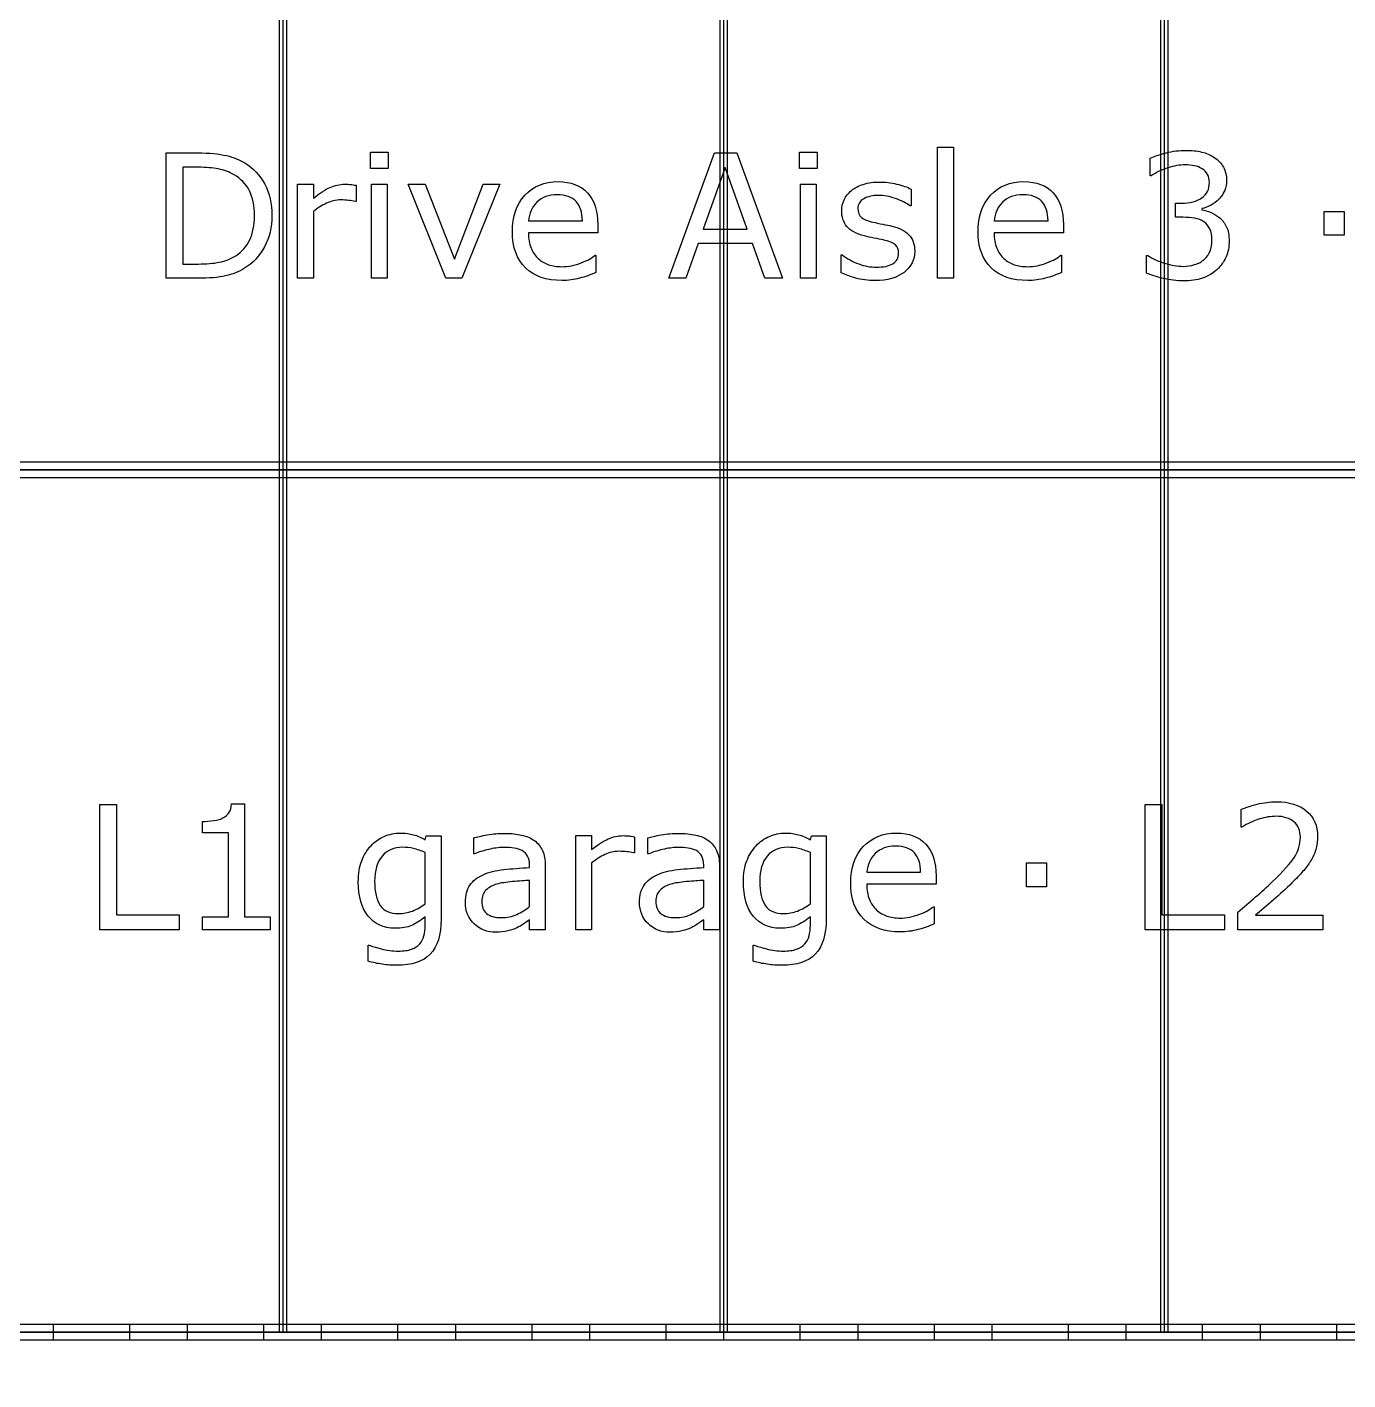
# Model space of a CAD drawing. Extents: x -13 to 750, y 12 to 2314.
# Drawn here: x 105.6 to 174.6, y 293.4 to 364 of the extents above; entities that cross this region are included whole.
import ezdxf

# ---------------------------------------------------------------- set-up
doc = ezdxf.new("R2010")
doc.units = 0
doc.layers.get('0').update_dxf_attribs({"linetype": 'CONTINUOUS'})

msp = doc.modelspace()

# ---------------------------------------------------------------- linework, layer by layer
at = {"color": 7}
for points in [[(118.80078, 553.89), (118.80078, 295.89), (119.19922, 295.89), (119.19922, 553.89)], [(141.80078, 553.89), (141.80078, 295.89), (142.19922, 295.89), (142.19922, 553.89)], [(164.80078, 553.89), (164.80078, 295.89), (165.19922, 295.89), (165.19922, 553.89)], [(44, 366.89), (268, 366.89), (268, 340.89), (44, 340.89)], [(124.49341, 356.6203), (123.56177, 356.6203), (123.56177, 357.4772), (124.49341, 357.4772)], [(145.073, 350.89), (144.14575, 350.89), (143.50415, 352.7137), (140.67407, 352.7137), (140.03247, 350.89), (139.14917, 350.89), (141.53101, 357.4335), (142.69116, 357.4335)], [(146.88794, 356.6205), (145.9563, 356.6205), (145.9563, 357.4774), (146.88794, 357.4774)], [(153.99393, 350.89), (153.16775, 350.89), (153.16775, 357.7279), (153.99393, 357.7279)], [(143.23608, 353.4608), (142.08911, 356.6732), (140.93774, 353.4608)], [(124.44071, 350.8898), (123.61454, 350.8898), (123.61454, 355.7985), (124.44071, 355.7985)], [(130.3206, 355.7985), (128.33427, 350.8898), (127.5037, 350.8898), (125.53056, 355.7985), (126.42704, 355.7985), (127.94755, 351.8918), (129.45487, 355.7985)], [(146.83524, 350.89), (146.00906, 350.89), (146.00906, 355.7987), (146.83524, 355.7987)], [(118.42456, 354.1551)], [(174.38895, 353.1356), (173.33865, 353.1356), (173.33865, 354.3793), (174.38895, 354.3793)], [(43.599609, 341.2904), (43.599609, 295.4896), (268.40039, 295.4896), (268.40039, 341.2904)], [(44, 340.89), (268, 340.89), (268, 295.89), (44, 295.89)], [(44.400391, 340.4896), (267.59961, 340.4896), (267.59961, 296.2904), (44.400391, 296.2904)], [(113.58179, 316.8901), (109.44214, 316.8901), (109.44214, 323.4336), (110.31226, 323.4336), (110.31226, 317.6635), (113.58179, 317.6635)], [(168.14868, 316.8901), (164.00903, 316.8901), (164.00903, 323.4336), (164.87915, 323.4336), (164.87915, 317.6635), (168.14868, 317.6635)], [(158.85425, 319.1357), (157.80396, 319.1357), (157.80396, 320.3794), (158.85425, 320.3794)], [(126.427, 318.2393)], [(146.52759, 318.2393)], [(44, 295.89), (268, 295.89), (268, 151.89), (44, 151.89)], [(107, 296.2904), (107, 295.4896), (111, 295.4896), (111, 296.2904)], [(114, 296.2904), (114, 295.4896), (118, 295.4896), (118, 296.2904)], [(121, 296.2904), (121, 295.4896), (125, 295.4896), (125, 296.2904)], [(128, 296.2904), (128, 295.4896), (132, 295.4896), (132, 296.2904)], [(135, 296.2904), (135, 295.4896), (139, 295.4896), (139, 296.2904)], [(142, 296.2904), (142, 295.4896), (146, 295.4896), (146, 296.2904)], [(149, 296.2904), (149, 295.4896), (153, 295.4896), (153, 296.2904)], [(156, 296.2904), (156, 295.4896), (160, 295.4896), (160, 296.2904)], [(163, 296.2904), (163, 295.4896), (167, 295.4896), (167, 296.2904)], [(170, 296.2904), (170, 295.4896), (174, 295.4896), (174, 296.2904)]]:
    msp.add_lwpolyline(points, close=True, dxfattribs=at)
for points in [[(119, 553.89), (119, 295.89)], [(142, 553.89), (142, 295.89)], [(165, 553.89), (165, 295.89)], [(114.54858, 350.89), (112.89624, 350.89), (112.89624, 357.4335), (114.53101, 357.4335)], [(114.58374, 356.6863), (113.76636, 356.6863), (113.76636, 351.637), (114.58374, 351.637)], [(164.30787, 356.2382), (164.26397, 356.2382), (164.26397, 357.1567)], [(120.5911, 354.3752), (120.5911, 350.89), (119.76493, 350.89), (119.76493, 355.7987), (120.5911, 355.7987), (120.5911, 355.0736)], [(122.82792, 355.7457), (122.82788, 354.8976)], [(151.78343, 355.5479), (151.78343, 354.6646), (151.73953, 354.6646)], [(122.82788, 354.8976), (122.78398, 354.8976)], [(165.98219, 354.076), (165.58668, 354.076), (165.58668, 354.8055), (165.8943, 354.8055)], [(166.95781, 354.5287), (166.95781, 354.4667)], [(117.51489, 354.1679), (117.51489, 354.1681)], [(131.81474, 353.8913), (134.62724, 353.8913)], [(156.12088, 353.8915), (158.93338, 353.8915)], [(167.90264, 354.0405), (167.90262, 354.0409)], [(135.43144, 353.2585), (131.81474, 353.2585)], [(135.43139, 353.7067), (135.43144, 353.2585)], [(159.73758, 353.2587), (156.12088, 353.2587)], [(159.73753, 353.7069), (159.73758, 353.2587)], [(135.29081, 352.0895), (135.33471, 352.0895), (135.33471, 351.1886)], [(148.14041, 351.1844), (148.14041, 352.1117), (148.18431, 352.1117)], [(151.97684, 352.3044), (151.97684, 352.305)], [(159.59695, 352.0897), (159.64085, 352.0897), (159.64085, 351.1888)], [(164.07498, 351.1669), (164.07498, 352.0853), (164.14088, 352.0853)], [(116.31958, 323.4556), (117.00073, 323.4556), (117.00073, 317.5582), (118.33667, 317.5582), (118.33667, 316.8901)], [(169.05396, 322.2382), (169.01006, 322.2382), (169.01006, 323.1611)], [(118.33667, 316.8901), (114.79468, 316.8901), (114.79468, 317.5581), (116.15698, 317.5581), (116.15698, 321.9438), (114.79468, 321.9438), (114.79468, 322.5415)], [(126.42703, 321.5877), (126.47973, 321.7986), (127.25316, 321.7986), (127.25317, 317.4482)], [(129.0022, 320.854), (128.9583, 320.854), (128.9583, 321.6933)], [(135.11064, 320.3755), (135.11064, 316.89), (134.28446, 316.89), (134.28446, 321.7987), (135.11064, 321.7987), (135.11064, 321.0736)], [(137.34745, 321.7457), (137.34741, 320.8979)], [(138.09009, 320.854), (138.04619, 320.854), (138.04619, 321.6933)], [(146.52753, 321.5877), (146.58023, 321.7986), (147.35367, 321.7986), (147.35376, 317.4482)], [(126.427, 318.2392), (126.427, 320.9155)], [(137.34741, 320.8979), (137.30351, 320.8979)], [(146.52759, 318.2392), (146.52759, 320.9155)], [(131.87183, 320.1336), (131.87183, 320.261)], [(132.69365, 320.2209), (132.6936, 316.8901)], [(140.95972, 320.1336), (140.95972, 320.261)], [(141.78154, 320.2209), (141.78149, 316.8901)], [(149.47192, 319.8916), (152.28442, 319.8916)], [(131.87183, 318.0986), (131.87183, 319.4653)], [(140.95972, 318.0986), (140.95972, 319.4653)], [(153.08862, 319.2588), (149.47192, 319.2588)], [(153.08858, 319.707), (153.08862, 319.2588)], [(131.87183, 318.0985), (131.87183, 318.0986)], [(140.95972, 318.0985), (140.95972, 318.0986)], [(152.948, 318.0898), (152.9919, 318.0898), (152.9919, 317.1889)], [(173.2771, 316.8901), (168.84741, 316.8901), (168.84741, 317.8086)], [(126.42703, 317.1097), (126.42703, 317.558)], [(132.6936, 316.8901), (131.87183, 316.8901), (131.87183, 317.413)], [(141.78149, 316.8901), (140.95972, 316.8901), (140.95972, 317.413)], [(146.52753, 317.1097), (146.52753, 317.558)], [(169.75711, 317.6416), (173.27713, 317.6416), (173.2771, 316.8901)], [(123.44751, 315.2421), (123.44751, 316.0858), (123.49151, 316.0858)], [(143.5481, 315.2421), (143.5481, 316.0858), (143.592, 316.0858)]]:
    msp.add_lwpolyline(points, dxfattribs=at)
for points in [[(114.53101, 357.4335), (115.169677, 357.4335), (115.67651, 357.3866), (116.05151, 357.2928)], [(164.26397, 357.1567), (164.471977, 357.259233), (164.74883, 357.353), (165.09453, 357.438)], [(165.09453, 357.438), (165.443163, 357.525867), (165.780077, 357.5698), (166.10527, 357.5698)], [(166.10527, 357.5698), (166.42461, 357.5698), (166.70586, 357.540467), (166.94902, 357.4818)], [(166.94902, 357.4818), (167.192187, 357.423133), (167.411913, 357.329367), (167.6082, 357.2005)], [(115.62524, 356.5983), (115.335207, 356.656967), (114.98804, 356.6863), (114.58374, 356.6863)], [(116.05151, 357.2928), (116.429443, 357.202), (116.74878, 357.076033), (117.00952, 356.9149)], [(117.00952, 356.9149), (117.454833, 356.636567), (117.802003, 356.265967), (118.05103, 355.8031)], [(165.19557, 356.6601), (164.88209, 356.5605), (164.58619, 356.419867), (164.30787, 356.2382)], [(166.08326, 356.8095), (165.80494, 356.8095), (165.509043, 356.7597), (165.19557, 356.6601)], [(166.57105, 356.7655), (166.427497, 356.794833), (166.2649, 356.8095), (166.08326, 356.8095)], [(166.97535, 356.6073), (166.849377, 356.683433), (166.71461, 356.736167), (166.57105, 356.7655)], [(167.2566, 356.3129), (167.18922, 356.432967), (167.09547, 356.5311), (166.97535, 356.6073)], [(167.6082, 357.2005), (167.81914, 357.0599), (167.97881, 356.89), (168.08721, 356.6908)], [(168.08721, 356.6908), (168.19561, 356.4916), (168.24981, 356.2587), (168.24981, 355.9921)], [(116.44702, 356.2951), (116.189207, 356.441567), (115.91528, 356.542633), (115.62524, 356.5983)], [(117.24683, 355.4645), (117.068117, 355.8161), (116.801513, 356.092967), (116.44702, 356.2951)], [(131.63012, 355.2272), (132.069573, 355.698867), (132.64672, 355.9347), (133.36156, 355.9347)], [(133.36156, 355.9347), (134.023673, 355.9347), (134.53344, 355.741333), (134.89086, 355.3546)], [(149.29173, 355.794), (149.54661, 355.876), (149.83079, 355.917), (150.14427, 355.917)], [(150.14427, 355.917), (150.437237, 355.917), (150.733133, 355.8804), (151.03196, 355.8072)], [(155.93626, 355.2274), (156.375713, 355.699067), (156.95286, 355.9349), (157.6677, 355.9349)], [(157.6677, 355.9349), (158.329813, 355.9349), (158.83958, 355.741533), (159.197, 355.3548)], [(166.95777, 355.0824), (167.224377, 355.269867), (167.35768, 355.542333), (167.35768, 355.8998)], [(167.35768, 355.8998), (167.35768, 356.058), (167.323987, 356.1957), (167.2566, 356.3129)], [(168.24981, 355.9921), (168.24981, 355.628767), (168.120903, 355.310867), (167.86309, 355.0384)], [(117.51489, 354.1681), (117.51489, 354.680833), (117.425537, 355.112967), (117.24683, 355.4645)], [(118.05103, 355.8031), (118.30005, 355.340167), (118.42456, 354.790833), (118.42456, 354.1551)], [(120.5911, 355.0736), (120.919227, 355.337267), (121.207803, 355.5233), (121.45683, 355.6317)], [(121.45683, 355.6317), (121.708783, 355.743033), (121.96513, 355.7987), (122.22587, 355.7987)], [(122.22587, 355.7987), (122.369423, 355.7987), (122.473427, 355.794367), (122.53788, 355.7857)], [(122.53788, 355.7857), (122.602347, 355.779033), (122.699027, 355.7657), (122.82792, 355.7457)], [(130.97533, 353.3156), (130.97533, 354.118333), (131.193593, 354.755533), (131.63012, 355.2272)], [(133.31767, 355.2536), (132.875283, 355.2536), (132.522253, 355.123233), (132.25858, 354.8625)], [(134.29765, 354.8976), (134.083783, 355.134933), (133.757123, 355.2536), (133.31767, 355.2536)], [(134.89086, 355.3546), (135.251213, 354.967933), (135.43139, 354.418633), (135.43139, 353.7067)], [(148.28538, 354.9898), (148.37034, 355.168533), (148.49778, 355.3282), (148.6677, 355.4688)], [(148.6677, 355.4688), (148.831767, 355.606467), (149.039777, 355.714867), (149.29173, 355.794)], [(150.08279, 355.2183), (149.781037, 355.2183), (149.526157, 355.1597), (149.31815, 355.0425)], [(150.97049, 355.0557), (150.66873, 355.1641), (150.37283, 355.2183), (150.08279, 355.2183)], [(151.03196, 355.8072), (151.33372, 355.736867), (151.58421, 355.650433), (151.78343, 355.5479)], [(155.28147, 353.3158), (155.28147, 354.118533), (155.499733, 354.755733), (155.93626, 355.2274)], [(157.62381, 355.2538), (157.18143, 355.2538), (156.828403, 355.123433), (156.56473, 354.8627)], [(158.60379, 354.8978), (158.389923, 355.135133), (158.063263, 355.2538), (157.62381, 355.2538)], [(159.197, 355.3548), (159.557353, 354.968133), (159.73753, 354.418833), (159.73753, 353.7069)], [(121.27665, 354.8102), (121.039343, 354.698867), (120.810827, 354.553867), (120.5911, 354.3752)], [(122.01493, 354.9816), (121.76005, 354.9816), (121.513957, 354.924467), (121.27665, 354.8102)], [(122.42362, 354.9596), (122.309367, 354.974267), (122.173137, 354.9816), (122.01493, 354.9816)], [(122.78398, 354.8976), (122.660933, 354.926933), (122.540813, 354.9476), (122.42362, 354.9596)], [(132.25858, 354.8625), (131.99784, 354.6017), (131.849893, 354.277967), (131.81474, 353.8913)], [(134.62724, 353.8913), (134.624573, 354.3249), (134.51471, 354.660333), (134.29765, 354.8976)], [(148.16233, 354.4185), (148.16233, 354.620633), (148.203347, 354.811067), (148.28538, 354.9898)], [(149.31815, 355.0425), (149.110137, 354.928233), (149.00613, 354.756867), (149.00613, 354.5284)], [(149.00613, 354.5284), (149.00613, 354.3262), (149.06912, 354.173833), (149.1951, 354.0713)], [(151.73953, 354.6646), (151.528597, 354.819867), (151.27225, 354.950233), (150.97049, 355.0557)], [(156.56473, 354.8627), (156.303983, 354.6019), (156.156033, 354.278167), (156.12088, 353.8915)], [(158.93338, 353.8915), (158.930713, 354.3251), (158.82085, 354.660533), (158.60379, 354.8978)], [(165.8943, 354.8055), (166.339613, 354.8055), (166.694103, 354.8978), (166.95777, 355.0824)], [(167.86309, 355.0384), (167.608203, 354.768867), (167.306443, 354.598967), (166.95781, 354.5287)], [(117.2688, 352.8935), (117.43286, 353.233367), (117.51489, 353.658167), (117.51489, 354.1679)], [(118.42456, 354.1551), (118.42456, 353.560367), (118.29419, 353.0213), (118.03345, 352.5379)], [(148.4304, 353.6011), (148.251687, 353.823767), (148.16233, 354.096233), (148.16233, 354.4185)], [(149.1951, 354.0713), (149.318147, 353.968767), (149.517363, 353.8853), (149.79275, 353.8209)], [(149.79275, 353.8209), (149.945097, 353.785567), (150.11502, 353.7504), (150.30252, 353.7154)], [(166.58863, 354.023), (166.40113, 354.058333), (166.198983, 354.076), (165.98219, 354.076)], [(167.06764, 353.8384), (166.9358, 353.929267), (166.77613, 353.9908), (166.58863, 354.023)], [(166.95781, 354.4667), (167.098437, 354.443367), (167.25957, 354.393567), (167.44121, 354.3173)], [(167.37525, 353.4737), (167.30201, 353.628967), (167.199473, 353.750533), (167.06764, 353.8384)], [(167.44121, 354.3173), (167.62285, 354.2441), (167.77666, 354.151833), (167.90264, 354.0405)], [(167.90262, 354.0409), (168.043247, 353.9149), (168.15897, 353.7567), (168.24979, 353.5663)], [(131.66088, 351.4347), (131.203847, 351.8771), (130.97533, 352.504067), (130.97533, 353.3156)], [(131.81474, 353.2585), (131.81474, 352.9567), (131.86015, 352.693), (131.95097, 352.4674)], [(149.34886, 353.1001), (148.918193, 353.214367), (148.61204, 353.381367), (148.4304, 353.6011)], [(149.86302, 352.9859), (149.67552, 353.021233), (149.504133, 353.0593), (149.34886, 353.1001)], [(150.30252, 353.7154), (150.492947, 353.680067), (150.65115, 353.647733), (150.77713, 353.6184)], [(150.77713, 353.6184), (151.160917, 353.530533), (151.456813, 353.379667), (151.66482, 353.1658)], [(151.66482, 353.1658), (151.872833, 352.949), (151.97684, 352.661867), (151.97684, 352.3044)], [(155.96702, 351.4349), (155.509987, 351.8773), (155.28147, 352.504267), (155.28147, 353.3158)], [(156.12088, 353.2587), (156.12088, 352.9569), (156.16629, 352.6932), (156.25711, 352.4676)], [(167.48951, 352.8936), (167.48951, 353.128), (167.451423, 353.321367), (167.37525, 353.4737)], [(168.24979, 353.5663), (168.34061, 353.375833), (168.38602, 353.129733), (168.38602, 352.828)], [(116.53931, 352.0717), (116.864503, 352.2797), (117.107667, 352.553633), (117.2688, 352.8935)], [(118.03345, 352.5379), (117.775637, 352.054567), (117.431397, 351.679567), (117.00073, 351.4129)], [(131.95097, 352.4674), (132.04179, 352.2448), (132.1663, 352.0617), (132.3245, 351.9181)], [(150.32444, 352.8939), (150.207253, 352.920567), (150.053447, 352.951233), (149.86302, 352.9859)], [(150.96604, 352.639), (150.854713, 352.7386), (150.640847, 352.823567), (150.32444, 352.8939)], [(151.13304, 352.1996), (151.13304, 352.392933), (151.077373, 352.5394), (150.96604, 352.639)], [(156.25711, 352.4676), (156.34793, 352.245), (156.472443, 352.0619), (156.63065, 351.9183)], [(167.38844, 352.3047), (167.45582, 352.459967), (167.48951, 352.656267), (167.48951, 352.8936)], [(168.38602, 352.828), (168.38602, 352.529133), (168.33182, 352.2552), (168.22342, 352.0062)], [(114.58374, 351.637), (115.002687, 351.637), (115.367433, 351.667667), (115.67798, 351.729)], [(115.67798, 351.729), (115.991453, 351.790333), (116.278563, 351.904567), (116.53931, 352.0717)], [(132.3245, 351.9181), (132.476847, 351.7775), (132.657023, 351.672033), (132.86503, 351.6017)], [(133.55937, 351.4962), (133.89335, 351.4962), (134.228797, 351.562133), (134.56571, 351.694)], [(134.56571, 351.694), (134.905557, 351.828733), (135.147257, 351.960567), (135.29081, 352.0895)], [(148.18431, 352.1117), (148.44505, 351.915367), (148.735087, 351.758633), (149.05442, 351.6415)], [(150.82542, 351.6459), (151.0305, 351.763033), (151.13304, 351.9476), (151.13304, 352.1996)], [(151.97684, 352.305), (151.97684, 351.8568), (151.790803, 351.489133), (151.41873, 351.202)], [(156.63065, 351.9183), (156.78299, 351.7777), (156.963163, 351.672233), (157.17117, 351.6019)], [(157.86551, 351.4964), (158.199497, 351.4964), (158.534947, 351.562333), (158.87186, 351.6942)], [(158.87186, 351.6942), (159.2117, 351.828933), (159.453397, 351.960767), (159.59695, 352.0897)], [(164.14088, 352.0853), (164.3899, 351.921233), (164.68287, 351.785), (165.01979, 351.6766)], [(165.01979, 351.6766), (165.356703, 351.5682), (165.681897, 351.514), (165.99537, 351.514)], [(166.58424, 351.606), (166.792247, 351.667333), (166.960703, 351.758167), (167.08961, 351.8785)], [(167.08961, 351.8785), (167.224377, 352.007367), (167.323987, 352.149433), (167.38844, 352.3047)], [(168.22342, 352.0062), (168.11502, 351.7572), (167.962677, 351.5404), (167.76639, 351.3558)], [(115.99878, 351.013), (115.632567, 350.931), (115.149167, 350.89), (114.54858, 350.89)], [(117.00073, 351.4129), (116.701903, 351.228367), (116.36792, 351.095067), (115.99878, 351.013)], [(133.56811, 350.7755), (132.753657, 350.7755), (132.117913, 350.995233), (131.66088, 351.4347)], [(132.86503, 351.6017), (133.07597, 351.531367), (133.307417, 351.4962), (133.55937, 351.4962)], [(135.33471, 351.1886), (135.05639, 351.0714), (134.77221, 350.973267), (134.48217, 350.8942)], [(148.90066, 350.8988), (148.598907, 350.986667), (148.34549, 351.081867), (148.14041, 351.1844)], [(149.05442, 351.6415), (149.37376, 351.527233), (149.679913, 351.4701), (149.97288, 351.4701)], [(151.41873, 351.202), (151.04959, 350.914867), (150.54422, 350.7713), (149.90262, 350.7713)], [(149.97288, 351.4701), (150.33616, 351.4701), (150.62034, 351.5287), (150.82542, 351.6459)], [(157.87425, 350.7757), (157.059797, 350.7757), (156.424053, 350.995433), (155.96702, 351.4349)], [(157.17117, 351.6019), (157.38211, 351.531567), (157.613557, 351.4964), (157.86551, 351.4964)], [(159.64085, 351.1888), (159.36253, 351.0716), (159.07835, 350.973467), (158.78831, 350.8944)], [(164.9407, 350.8856), (164.58914, 350.970533), (164.300567, 351.0643), (164.07498, 351.1669)], [(165.99537, 351.514), (166.179943, 351.514), (166.376233, 351.544667), (166.58424, 351.606)], [(167.76639, 351.3558), (167.546663, 351.150733), (167.287387, 350.9984), (166.98856, 350.8988)], [(134.48217, 350.8942), (134.19213, 350.815067), (133.887443, 350.7755), (133.56811, 350.7755)], [(149.90262, 350.7713), (149.53934, 350.7713), (149.205353, 350.8138), (148.90066, 350.8988)], [(158.78831, 350.8944), (158.49827, 350.815267), (158.193583, 350.7757), (157.87425, 350.7757)], [(166.01297, 350.7538), (165.64969, 350.7538), (165.292267, 350.797733), (164.9407, 350.8856)], [(166.98856, 350.8988), (166.69266, 350.802133), (166.367463, 350.7538), (166.01297, 350.7538)], [(116.18335, 322.9986), (116.26245, 323.112867), (116.30786, 323.2652), (116.31958, 323.4556)], [(169.01006, 323.1611), (169.218067, 323.263633), (169.494923, 323.357367), (169.84063, 323.4423)], [(169.84063, 323.4423), (170.189263, 323.5273), (170.526177, 323.5698), (170.85137, 323.5698)], [(170.85137, 323.5698), (171.52227, 323.5698), (172.04815, 323.4072), (172.42901, 323.082)], [(115.38794, 322.5855), (115.59888, 322.6175), (115.758547, 322.6629), (115.86694, 322.7217)], [(115.86694, 322.7217), (116.001707, 322.794967), (116.107177, 322.887267), (116.18335, 322.9986)], [(170.82935, 322.8095), (170.562743, 322.8095), (170.274167, 322.762633), (169.96362, 322.6689)], [(171.76538, 322.5195), (171.542727, 322.712833), (171.230717, 322.8095), (170.82935, 322.8095)], [(172.42901, 323.082), (172.809863, 322.759733), (173.00029, 322.321733), (173.00029, 321.768)], [(114.79468, 322.5415), (114.979247, 322.5415), (115.177, 322.556167), (115.38794, 322.5855)], [(169.96362, 322.6689), (169.653073, 322.575167), (169.349853, 322.4316), (169.05396, 322.2382)], [(172.10376, 321.7241), (172.10376, 322.0639), (171.990967, 322.329033), (171.76538, 322.5195)], [(123.59695, 321.2757), (123.787383, 321.483767), (124.01883, 321.6449), (124.29129, 321.7591)], [(124.29129, 321.7591), (124.56375, 321.8763), (124.834747, 321.9349), (125.10428, 321.9349)], [(125.10428, 321.9349), (125.38846, 321.9349), (125.625763, 321.905567), (125.81619, 321.8469)], [(125.81619, 321.8469), (126.00955, 321.7909), (126.213163, 321.7045), (126.42703, 321.5877)], [(128.9583, 321.6933), (129.119433, 321.7373), (129.352343, 321.785633), (129.65703, 321.8383)], [(129.65703, 321.8383), (129.961717, 321.890967), (130.26201, 321.9173), (130.55791, 321.9173)], [(130.55791, 321.9173), (130.903617, 321.9173), (131.20391, 321.887967), (131.45879, 321.8293)], [(131.45879, 321.8293), (131.716603, 321.773967), (131.93926, 321.677267), (132.12676, 321.5392)], [(132.12676, 321.5392), (132.311327, 321.404467), (132.45195, 321.230167), (132.54863, 321.0163)], [(135.11064, 321.0736), (135.43876, 321.337267), (135.727333, 321.5233), (135.97636, 321.6317)], [(135.97636, 321.6317), (136.228313, 321.743033), (136.48466, 321.7987), (136.7454, 321.7987)], [(136.7454, 321.7987), (136.888953, 321.7987), (136.992957, 321.794367), (137.05741, 321.7857)], [(137.05741, 321.7857), (137.121877, 321.779033), (137.218557, 321.7657), (137.34745, 321.7457)], [(138.04619, 321.6933), (138.207323, 321.7373), (138.440233, 321.785633), (138.74492, 321.8383)], [(138.74492, 321.8383), (139.049607, 321.890967), (139.3499, 321.9173), (139.6458, 321.9173)], [(139.6458, 321.9173), (139.991507, 321.9173), (140.2918, 321.887967), (140.54668, 321.8293)], [(140.54668, 321.8293), (140.804493, 321.773967), (141.02715, 321.677267), (141.21465, 321.5392)], [(141.21465, 321.5392), (141.399223, 321.404467), (141.539847, 321.230167), (141.63652, 321.0163)], [(143.69745, 321.2757), (143.887877, 321.483767), (144.119323, 321.6449), (144.39179, 321.7591)], [(144.39179, 321.7591), (144.66425, 321.8763), (144.935243, 321.9349), (145.20477, 321.9349)], [(145.20477, 321.9349), (145.48895, 321.9349), (145.726257, 321.905567), (145.91669, 321.8469)], [(145.91669, 321.8469), (146.11005, 321.7909), (146.313663, 321.7045), (146.52753, 321.5877)], [(149.28731, 321.2275), (149.726763, 321.699167), (150.303913, 321.935), (151.01876, 321.935)], [(151.01876, 321.935), (151.680867, 321.935), (152.190633, 321.741633), (152.54806, 321.3549)], [(152.54806, 321.3549), (152.908407, 320.968233), (153.08858, 320.418933), (153.08858, 319.707)], [(171.79175, 320.6826), (171.999757, 321.004867), (172.10376, 321.352033), (172.10376, 321.7241)], [(173.00029, 321.768), (173.00029, 321.519), (172.968057, 321.2861), (172.90359, 321.0693)], [(123.10916, 320.4803), (123.22928, 320.787967), (123.391877, 321.0531), (123.59695, 321.2757)], [(124.177, 320.7354), (123.91626, 320.430733), (123.78589, 319.988367), (123.78589, 319.4083)], [(125.24927, 321.1924), (124.79517, 321.1924), (124.437747, 321.040067), (124.177, 320.7354)], [(125.81177, 321.1264), (125.62427, 321.1704), (125.43677, 321.1924), (125.24927, 321.1924)], [(126.427, 320.9155), (126.207273, 321.0151), (126.002197, 321.0854), (125.81177, 321.1264)], [(129.82837, 321.1001), (129.56177, 321.044767), (129.28638, 320.962733), (129.0022, 320.854)], [(130.55347, 321.1881), (130.33667, 321.1881), (130.09497, 321.158767), (129.82837, 321.1001)], [(131.06763, 321.1531), (130.903563, 321.176433), (130.732177, 321.1881), (130.55347, 321.1881)], [(131.4895, 321.0169), (131.372313, 321.084233), (131.23169, 321.129633), (131.06763, 321.1531)], [(131.77075, 320.7268), (131.706283, 320.849867), (131.612533, 320.946567), (131.4895, 321.0169)], [(131.87183, 320.261), (131.87183, 320.448533), (131.838137, 320.6038), (131.77075, 320.7268)], [(132.54863, 321.0163), (132.64531, 320.802433), (132.69365, 320.5373), (132.69365, 320.2209)], [(135.79618, 320.8105), (135.55888, 320.699167), (135.330367, 320.554167), (135.11064, 320.3755)], [(136.53446, 320.9819), (136.27958, 320.9819), (136.033487, 320.924767), (135.79618, 320.8105)], [(136.94316, 320.9599), (136.8289, 320.974567), (136.692667, 320.9819), (136.53446, 320.9819)], [(137.30351, 320.8979), (137.180463, 320.927233), (137.060347, 320.9479), (136.94316, 320.9599)], [(138.91626, 321.1001), (138.64966, 321.044767), (138.37427, 320.962733), (138.09009, 320.854)], [(139.64136, 321.1881), (139.42456, 321.1881), (139.18286, 321.158767), (138.91626, 321.1001)], [(140.15552, 321.1531), (139.991453, 321.176433), (139.820067, 321.1881), (139.64136, 321.1881)], [(140.57739, 321.0169), (140.460203, 321.084233), (140.31958, 321.129633), (140.15552, 321.1531)], [(140.85864, 320.7268), (140.794173, 320.849867), (140.700423, 320.946567), (140.57739, 321.0169)], [(140.95972, 320.261), (140.95972, 320.448533), (140.926027, 320.6038), (140.85864, 320.7268)], [(141.63652, 321.0163), (141.7332, 320.802433), (141.78154, 320.5373), (141.78154, 320.2209)], [(143.20966, 320.4803), (143.329773, 320.787967), (143.49237, 321.0531), (143.69745, 321.2757)], [(144.27759, 320.7354), (144.016843, 320.430733), (143.88647, 319.988367), (143.88647, 319.4083)], [(145.34985, 321.1924), (144.89575, 321.1924), (144.53833, 321.040067), (144.27759, 320.7354)], [(145.91235, 321.1264), (145.72485, 321.1704), (145.53735, 321.1924), (145.34985, 321.1924)], [(146.52759, 320.9155), (146.307863, 321.0151), (146.102783, 321.0854), (145.91235, 321.1264)], [(148.63253, 319.3159), (148.63253, 320.118633), (148.85079, 320.755833), (149.28731, 321.2275)], [(149.91577, 320.8628), (149.65503, 320.602), (149.50708, 320.278267), (149.47192, 319.8916)], [(150.97485, 321.2539), (150.53247, 321.2539), (150.179443, 321.123533), (149.91577, 320.8628)], [(151.95483, 320.8979), (151.740963, 321.135233), (151.414303, 321.2539), (150.97485, 321.2539)], [(152.28442, 319.8916), (152.281753, 320.3252), (152.17189, 320.660633), (151.95483, 320.8979)], [(170.63599, 319.3862), (171.19849, 319.931133), (171.583743, 320.363267), (171.79175, 320.6826)], [(172.90359, 321.0693), (172.842057, 320.855433), (172.749773, 320.651833), (172.62674, 320.4585)], [(122.93338, 319.3905), (122.93338, 319.812367), (122.991973, 320.175633), (123.10916, 320.4803)], [(129.44604, 319.76), (129.744873, 319.891867), (130.103763, 319.981233), (130.52271, 320.0281)], [(130.52271, 320.0281), (130.94165, 320.074767), (131.391357, 320.109933), (131.87183, 320.1336)], [(138.53394, 319.76), (138.832767, 319.891867), (139.191653, 319.981233), (139.6106, 320.0281)], [(139.6106, 320.0281), (140.02954, 320.074767), (140.479247, 320.109933), (140.95972, 320.1336)], [(143.03388, 319.3905), (143.03388, 319.812367), (143.092473, 320.175633), (143.20966, 320.4803)], [(172.22244, 319.9223), (172.0701, 319.746567), (171.884067, 319.551767), (171.66434, 319.3379)], [(172.62674, 320.4585), (172.51248, 320.276833), (172.377713, 320.0981), (172.22244, 319.9223)], [(123.44754, 317.5975), (123.104767, 318.0223), (122.93338, 318.619967), (122.93338, 319.3905)], [(123.78589, 319.4083), (123.78589, 318.8575), (123.88257, 318.44), (124.07593, 318.1558)], [(128.52319, 318.3142), (128.52319, 318.686267), (128.602293, 318.986567), (128.7605, 319.2151)], [(128.7605, 319.2151), (128.921633, 319.446567), (129.150147, 319.6282), (129.44604, 319.76)], [(130.17114, 319.2718), (129.93384, 319.204467), (129.741947, 319.099), (129.59546, 318.9554)], [(130.97974, 319.3993), (130.639893, 319.369967), (130.37036, 319.327467), (130.17114, 319.2718)], [(131.87183, 319.4653), (131.619877, 319.450633), (131.322513, 319.428633), (130.97974, 319.3993)], [(137.61108, 318.3142), (137.61108, 318.686267), (137.690183, 318.986567), (137.84839, 319.2151)], [(137.84839, 319.2151), (138.009523, 319.446567), (138.23804, 319.6282), (138.53394, 319.76)], [(139.25903, 319.2718), (139.02173, 319.204467), (138.829837, 319.099), (138.68335, 318.9554)], [(140.06763, 319.3993), (139.727783, 319.369967), (139.45825, 319.327467), (139.25903, 319.2718)], [(140.95972, 319.4653), (140.707767, 319.450633), (140.410403, 319.428633), (140.06763, 319.3993)], [(143.54804, 317.5975), (143.205267, 318.0223), (143.03388, 318.619967), (143.03388, 319.3905)], [(143.88647, 319.4083), (143.88647, 318.8575), (143.98315, 318.44), (144.17651, 318.1558)], [(149.31808, 317.435), (148.861047, 317.8774), (148.63253, 318.504367), (148.63253, 319.3159)], [(149.47192, 319.2588), (149.47192, 318.957), (149.51733, 318.6933), (149.60815, 318.4677)], [(169.77026, 318.5996), (170.080807, 318.863267), (170.369383, 319.125467), (170.63599, 319.3862)], [(171.66434, 319.3379), (171.35086, 319.030233), (171.02713, 318.7314), (170.69315, 318.4414)], [(129.59546, 318.9554), (129.448973, 318.8148), (129.37573, 318.62), (129.37573, 318.371)], [(138.68335, 318.9554), (138.536863, 318.8148), (138.46362, 318.62), (138.46362, 318.371)], [(168.84741, 317.8086), (169.15503, 318.072267), (169.462647, 318.335933), (169.77026, 318.5996)], [(124.07593, 318.1558), (124.26929, 317.871667), (124.59009, 317.7296), (125.03833, 317.7296)], [(125.03833, 317.7296), (125.278563, 317.7296), (125.518797, 317.775), (125.75903, 317.8658)], [(125.75903, 317.8658), (126.002197, 317.959533), (126.224853, 318.084033), (126.427, 318.2393)], [(128.98462, 317.1936), (128.677, 317.4866), (128.52319, 317.860133), (128.52319, 318.3142)], [(129.37573, 318.371), (129.37573, 318.089733), (129.460693, 317.8773), (129.63062, 317.7337)], [(131.20386, 317.6898), (131.444093, 317.804067), (131.66675, 317.9403), (131.87183, 318.0985)], [(138.07251, 317.1936), (137.76489, 317.4866), (137.61108, 317.860133), (137.61108, 318.3142)], [(138.46362, 318.371), (138.46362, 318.089733), (138.548583, 317.8773), (138.71851, 317.7337)], [(140.29175, 317.6898), (140.531983, 317.804067), (140.75464, 317.9403), (140.95972, 318.0985)], [(144.17651, 318.1558), (144.36987, 317.871667), (144.690673, 317.7296), (145.13892, 317.7296)], [(145.13892, 317.7296), (145.379153, 317.7296), (145.619387, 317.775), (145.85962, 317.8658)], [(145.85962, 317.8658), (146.102787, 317.959533), (146.325443, 318.084033), (146.52759, 318.2393)], [(149.60815, 318.4677), (149.69897, 318.2451), (149.823483, 318.062), (149.98169, 317.9184)], [(149.98169, 317.9184), (150.134037, 317.7778), (150.314213, 317.672333), (150.52222, 317.602)], [(152.2229, 317.6943), (152.562747, 317.829033), (152.804447, 317.960867), (152.948, 318.0898)], [(170.69315, 318.4414), (170.359163, 318.154267), (170.04715, 317.887667), (169.75711, 317.6416)], [(124.845, 316.9647), (124.25906, 316.9647), (123.79324, 317.175633), (123.44754, 317.5975)], [(125.71072, 317.1097), (125.485133, 317.013033), (125.19656, 316.9647), (124.845, 316.9647)], [(126.42703, 317.558), (126.17801, 317.358733), (125.93924, 317.2093), (125.71072, 317.1097)], [(126.36113, 316.5692), (126.405063, 316.730333), (126.42703, 316.9105), (126.42703, 317.1097)], [(127.25317, 317.4482), (127.25317, 316.6162), (127.064207, 316.005367), (126.68628, 315.6157)], [(130.10962, 316.7542), (129.667233, 316.7542), (129.292233, 316.900667), (128.98462, 317.1936)], [(129.63062, 317.7337), (129.80054, 317.5931), (130.059817, 317.5228), (130.40845, 317.5228)], [(130.40845, 317.5228), (130.69849, 317.5228), (130.963627, 317.578467), (131.20386, 317.6898)], [(131.573, 317.2021), (131.449953, 317.114233), (131.329837, 317.043933), (131.21265, 316.9912)], [(131.87183, 317.413), (131.798583, 317.363), (131.698973, 317.2927), (131.573, 317.2021)], [(139.19751, 316.7542), (138.75513, 316.7542), (138.38013, 316.900667), (138.07251, 317.1936)], [(138.71851, 317.7337), (138.88843, 317.5931), (139.147707, 317.5228), (139.49634, 317.5228)], [(139.49634, 317.5228), (139.78638, 317.5228), (140.051517, 317.578467), (140.29175, 317.6898)], [(140.66089, 317.2021), (140.537843, 317.114233), (140.417727, 317.043933), (140.30054, 316.9912)], [(140.95972, 317.413), (140.886473, 317.363), (140.786863, 317.2927), (140.66089, 317.2021)], [(144.9455, 316.9647), (144.35956, 316.9647), (143.89374, 317.175633), (143.54804, 317.5975)], [(145.81122, 317.1097), (145.585633, 317.013033), (145.29706, 316.9647), (144.9455, 316.9647)], [(146.52753, 317.558), (146.278503, 317.358733), (146.039733, 317.2093), (145.81122, 317.1097)], [(146.46163, 316.5692), (146.505563, 316.730333), (146.52753, 316.9105), (146.52753, 317.1097)], [(147.35376, 317.4482), (147.35376, 316.6162), (147.164797, 316.005367), (146.78687, 315.6157)], [(151.2253, 316.7758), (150.410847, 316.7758), (149.775107, 316.995533), (149.31808, 317.435)], [(150.52222, 317.602), (150.733153, 317.531667), (150.964597, 317.4965), (151.21655, 317.4965)], [(151.21655, 317.4965), (151.550537, 317.4965), (151.885987, 317.562433), (152.2229, 317.6943)], [(152.9919, 317.1889), (152.71358, 317.0717), (152.4294, 316.973567), (152.13936, 316.8945)], [(126.14141, 316.1561), (126.24395, 316.270367), (126.31719, 316.408067), (126.36113, 316.5692)], [(130.73804, 316.8242), (130.559327, 316.777533), (130.349853, 316.7542), (130.10962, 316.7542)], [(131.21265, 316.9912), (131.07495, 316.9238), (130.916747, 316.868133), (130.73804, 316.8242)], [(139.82593, 316.8242), (139.647217, 316.777533), (139.437743, 316.7542), (139.19751, 316.7542)], [(140.30054, 316.9912), (140.16284, 316.9238), (140.004637, 316.868133), (139.82593, 316.8242)], [(146.2419, 316.1561), (146.34444, 316.270367), (146.417683, 316.408067), (146.46163, 316.5692)], [(152.13936, 316.8945), (151.849327, 316.815367), (151.54464, 316.7758), (151.2253, 316.7758)], [(123.49151, 316.0858), (123.62627, 316.033133), (123.840137, 315.968667), (124.13311, 315.8924)], [(124.13311, 315.8924), (124.426077, 315.813333), (124.719043, 315.7738), (125.01201, 315.7738)], [(125.01201, 315.7738), (125.293263, 315.7738), (125.526173, 315.8075), (125.71074, 315.8749)], [(125.71074, 315.8749), (125.895313, 315.942233), (126.03887, 316.035967), (126.14141, 316.1561)], [(143.592, 316.0858), (143.726767, 316.033133), (143.940633, 315.968667), (144.2336, 315.8924)], [(144.2336, 315.8924), (144.526573, 315.813333), (144.819543, 315.7738), (145.11251, 315.7738)], [(145.11251, 315.7738), (145.393757, 315.7738), (145.626667, 315.8075), (145.81124, 315.8749)], [(145.81124, 315.8749), (145.995807, 315.942233), (146.13936, 316.035967), (146.2419, 316.1561)], [(124.177, 315.0882), (123.930907, 315.123533), (123.687743, 315.174833), (123.44751, 315.2421)], [(124.94165, 315.0312), (124.68091, 315.0312), (124.426027, 315.0502), (124.177, 315.0882)], [(126.68628, 315.6157), (126.308347, 315.226033), (125.726803, 315.0312), (124.94165, 315.0312)], [(144.27759, 315.0882), (144.031497, 315.123533), (143.788333, 315.174833), (143.5481, 315.2421)], [(145.04224, 315.0312), (144.781493, 315.0312), (144.52661, 315.0502), (144.27759, 315.0882)], [(146.78687, 315.6157), (146.408937, 315.226033), (145.827393, 315.0312), (145.04224, 315.0312)]]:
    msp.add_open_spline(points, degree=3, dxfattribs=at)

doc.saveas('drawing.dxf')
